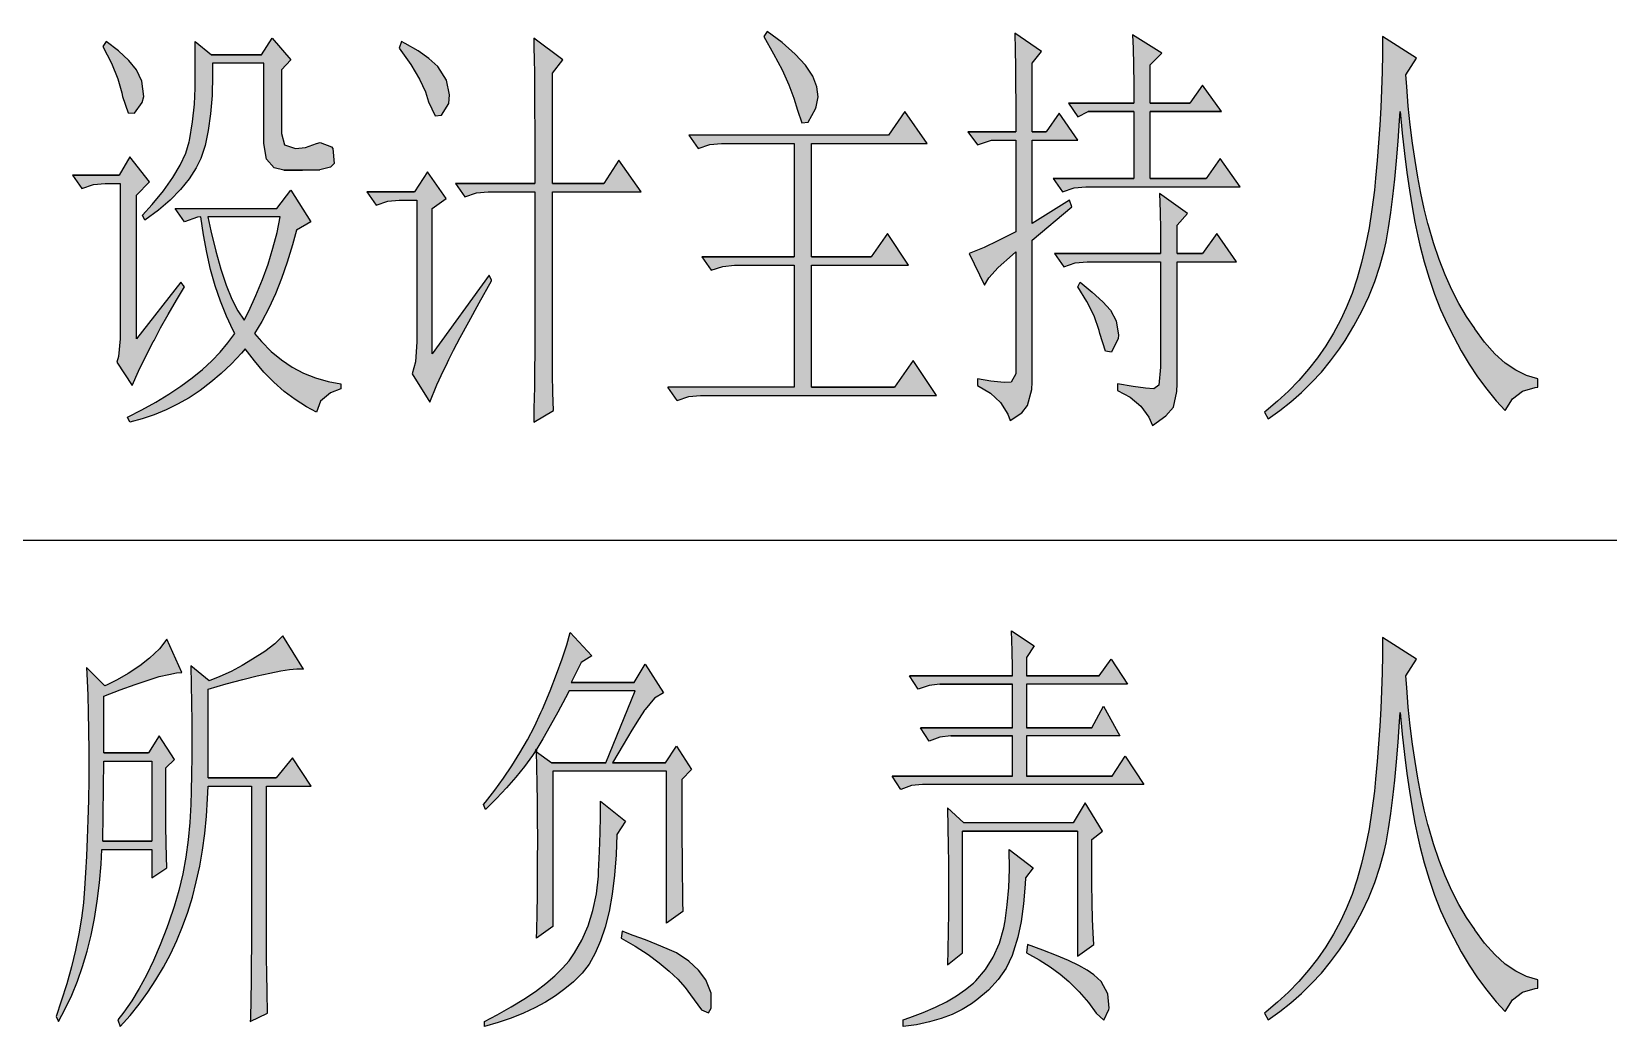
# Model space of a CAD drawing. Extents: x 458975 to 585950, y -118893 to 21149.
# Drawn here: x 501954 to 503371, y -66963 to -66069 of the extents above; entities that cross this region are included whole.
import ezdxf

# ---------------------------------------------------------------- set-up
doc = ezdxf.new("R2010")
doc.units = 0
doc.header["$LTSCALE"] = 1000
doc.header["$MEASUREMENT"] = 0
doc.layers.add('1', color=3, linetype='CONTINUOUS')

msp = doc.modelspace()

# ---------------------------------------------------------------- hatches: boundary and pattern name
at = {"layer": '1'}
h = msp.add_hatch(color=256, dxfattribs=at)
h.paths.add_polyline_path([(502053.2, -66113.6), (502048.5, -66103.6), (502041.6, -66095.3), (502032.3, -66086.6), (502021.3, -66078.2), (502018.2, -66082.6), (502026, -66097.6), (502031.8, -66111.5), (502035.4, -66124.2), (502036, -66127.6), (502040.9, -66142.1), (502046.5, -66142.6), (502053.6, -66132.9), (502054.9, -66127.6)])
h.paths.add_polyline_path([(502033.9, -66345.2), (502032.2, -66361.1), (502030.7, -66366.1), (502044.4, -66387.1), (502050.1, -66374.4), (502056.5, -66361.3), (502063.5, -66347.9), (502064.3, -66346.7), (502070.1, -66335.4), (502076.8, -66323.3), (502084.3, -66310.4), (502091.6, -66298.6), (502088.4, -66294.2), (502048.5, -66345.2), (502048.5, -66216.1), (502060.1, -66204.2), (502042.3, -66181.7), (502032.9, -66198.2), (501990.9, -66198.2), (501999.3, -66210.1), (502009.7, -66206.7), (502020.2, -66205.7), (502033.9, -66205.7)])
h.paths.add_polyline_path([(502095.9, -66167.5), (502092.7, -66178.4), (502087.8, -66189.1), (502081.1, -66200.4), (502072.7, -66212.2), (502062.5, -66224.6), (502053.8, -66234.2), (502055.9, -66238.6), (502068.1, -66229.8), (502078.8, -66220.7), (502088.1, -66211.2), (502095.8, -66201.6), (502102.1, -66191.7), (502106.3, -66183.2), (502110, -66171.5), (502112.9, -66158.2), (502115, -66143.2), (502116.4, -66126.6), (502116.8, -66108.3), (502116.7, -66097.6), (502162.9, -66097.6), (502162.9, -66169.7), (502165.2, -66183.8), (502172, -66191.7), (502180.7, -66193.6), (502213, -66193.5), (502222.6, -66191), (502225.9, -66187.6), (502224.8, -66174.3), (502223.7, -66172.6), (502213.5, -66168.8), (502210.1, -66169.7), (502200.2, -66173.3), (502191.2, -66174.2), (502181.3, -66171), (502178.7, -66160.7), (502178.7, -66103.6), (502187, -66094.7), (502170.2, -66075.1), (502160.8, -66090.1), (502115.7, -66090.1), (502101, -66078.2), (502101, -66094.2), (502101, -66110.2), (502101, -66120.1), (502100.4, -66134.5), (502098.8, -66150.2)])
h.paths.add_polyline_path([(502188.7, -66260.9), (502192.2, -66247.6), (502204.9, -66240.1), (502187, -66211.7), (502174.4, -66228.2), (502083.2, -66228.2), (502091.6, -66240.1), (502103.2, -66235.9), (502106.3, -66235.7), (502108.6, -66251.9), (502111.5, -66267.7), (502115, -66282.9), (502119.2, -66297.5), (502124, -66311.4), (502129.3, -66324.8), (502135.2, -66337.7), (502136.7, -66340.6), (502130.6, -66348.9), (502123.7, -66357.1), (502116, -66365), (502107.6, -66372.8), (502098.3, -66380.4), (502088.3, -66387.8), (502077.4, -66395), (502065.8, -66402.1), (502053.3, -66409), (502040.2, -66415.6), (502042.3, -66420.2), (502053.4, -66417.2), (502064.4, -66413.5), (502075.1, -66409.1), (502085.4, -66404), (502095.6, -66398.2), (502105.5, -66391.6), (502115.2, -66384.3), (502124.6, -66376.3), (502133.7, -66367.6), (502142.7, -66358), (502146.1, -66354.2), (502154.3, -66365), (502162.8, -66375.1), (502171.7, -66384.3), (502181.1, -66392.5), (502190.9, -66399.9), (502201.1, -66406.3), (502210.1, -66411.1), (502213.6, -66401.2), (502222.6, -66393.8), (502232.1, -66390.2), (502232.1, -66385.6), (502220.5, -66383.5), (502209.2, -66380.3), (502198.5, -66376), (502188.3, -66370.6), (502178.6, -66364.1), (502169.4, -66356.5), (502160.6, -66347.8), (502154.5, -66340.6), (502161.1, -66329.6), (502167.4, -66317.7), (502173.2, -66304.8), (502178.7, -66291), (502183.9, -66276.4)])
h.paths.add_polyline_path([(502166.7, -66278.1), (502161.5, -66292.1), (502155.7, -66306.3), (502149.2, -66320.5), (502145, -66328.6), (502139.5, -66320), (502134.2, -66309.5), (502129.1, -66297), (502124.2, -66282.7), (502119.6, -66266.4), (502115.2, -66248.3), (502112.6, -66235.7), (502177.6, -66235.7), (502174.7, -66249.8), (502171, -66263.9)], flags=16)
h.paths.add_polyline_path([(502311.1, -66093.4), (502301.4, -66086.4), (502289.8, -66079.8), (502286.6, -66078.2), (502284.5, -66084.1), (502294.7, -66098.8), (502302.5, -66112), (502307.9, -66123.4), (502310.8, -66132.2), (502316.7, -66145), (502322.3, -66144.2), (502328.9, -66133.9), (502329.7, -66126.1), (502327, -66112.9), (502319.1, -66100.7)])
h.paths.add_polyline_path([(502300.3, -66220.7), (502300.3, -66348.1), (502299.1, -66366), (502296.1, -66376.7), (502311.8, -66402.1), (502318.3, -66386.5), (502324.1, -66373.8), (502326.5, -66369.2), (502329.1, -66363.7), (502333.3, -66355.4), (502339.3, -66344.1), (502346.9, -66330.1), (502356.1, -66313), (502367.2, -66293.2), (502367.4, -66292.6), (502365.3, -66288.2), (502313.9, -66358.6), (502313.9, -66228.2), (502326.5, -66219.2), (502309.7, -66195.1), (502298.2, -66213.2), (502255.2, -66213.2), (502263.6, -66225.1), (502274.1, -66221.7), (502284.5, -66220.7)])
h.paths.add_polyline_path([(502422, -66106.6), (502431.4, -66094.7), (502405.2, -66075.1), (502405.4, -66083.6), (502405.6, -66094.1), (502405.8, -66106.7), (502406, -66121.5), (502406, -66138.4), (502406.1, -66157.4), (502406.2, -66178.5), (502406.2, -66201.8), (502406.2, -66205.7), (502334.9, -66205.7), (502343.3, -66217.6), (502353.7, -66214.2), (502364.2, -66213.2), (502406.2, -66213.2), (502406.2, -66346.7), (502406.1, -66358.3), (502406, -66372.4), (502405.8, -66388.8), (502405.4, -66407.8), (502405.2, -66420.2), (502423, -66409.6), (502422.5, -66393.4), (502422.1, -66377.3), (502422, -66361.5), (502422, -66354.2), (502422, -66213.2), (502501.7, -66213.2), (502481.7, -66184.7), (502468.1, -66205.7), (502422, -66205.7)])
h.paths.add_polyline_path([(502639, -66129), (502642.2, -66139.7), (502646.2, -66151.1), (502651.6, -66150.7), (502658.3, -66138.5), (502659, -66136.7), (502660.6, -66127.8), (502659.6, -66118.7), (502655.8, -66109.3), (502649.4, -66099.5), (502640.2, -66089.5), (502628.4, -66079.1), (502615, -66069.1), (502611.8, -66073.7), (502620.7, -66089.3), (502628.3, -66103.7), (502634.3, -66116.9)])
h.paths.add_polyline_path([(502758.6, -66169.7), (502738.7, -66141.1), (502724, -66162.2), (502544.7, -66162.2), (502553, -66174.2), (502563.5, -66170.7), (502574, -66169.7), (502639.1, -66169.7), (502639.1, -66271.7), (502556.2, -66271.7), (502564.6, -66283.6), (502575, -66280.2), (502585.5, -66279.2), (502639.1, -66279.2), (502639.1, -66388.6), (502525.8, -66388.6), (502534.1, -66400.6), (502544.6, -66397.2), (502555.1, -66396.1), (502767, -66396.1), (502746, -66364.6), (502729.2, -66388.6), (502654.7, -66388.6), (502654.7, -66279.2), (502741.8, -66279.2), (502722.9, -66250.7), (502708.3, -66271.7), (502654.7, -66271.7), (502654.7, -66169.7)])
h.paths.add_polyline_path([(502853, -66097.6), (502861.4, -66087.2), (502837.3, -66070.7), (502837.6, -66085.6), (502837.9, -66100.9), (502838.1, -66116.8), (502838.2, -66133.1), (502838.3, -66150), (502838.3, -66159.2), (502795.3, -66159.2), (502803.7, -66171.1), (502816.3, -66166.7), (502838.3, -66166.7), (502838.3, -66249.2), (502822.1, -66257.2), (502809.7, -66263.2), (502801, -66266.9), (502796.3, -66268.6), (502810, -66297.1), (502814.1, -66290.4), (502822.5, -66281.3), (502835.2, -66269.8), (502838.3, -66267.1), (502838.3, -66376.7), (502834.1, -66384.2), (502827.7, -66384.4), (502815.8, -66383.2), (502803.7, -66381.1), (502803.7, -66387.1), (502815.5, -66394), (502824.6, -66402.6), (502831, -66413), (502833.1, -66418.6), (502843.7, -66411.7), (502848.8, -66405.2), (502852.6, -66390.8), (502853, -66384.2), (502853, -66256.7), (502888.7, -66226.7), (502886.6, -66220.7), (502853, -66241.7), (502853, -66166.7), (502893.9, -66166.7), (502877.1, -66142.6), (502865.6, -66159.2), (502853, -66159.2)])
h.paths.add_polyline_path([(502944.2, -66133.6), (502885.5, -66133.6), (502893.9, -66145.7), (502903.4, -66141.1), (502944.2, -66141.1), (502944.2, -66201.1), (502871.8, -66201.1), (502880.3, -66213.2), (502890.7, -66209.6), (502901.3, -66208.6), (503039.7, -66208.6), (503021.9, -66183.2), (503009.3, -66201.1), (502958.9, -66201.1), (502958.9, -66141.1), (503022.9, -66141.1), (503006.1, -66117.2), (502994.5, -66133.6), (502958.9, -66133.6), (502958.9, -66099.1), (502969.4, -66088.6), (502943.2, -66072.2), (502943.6, -66084.4), (502944, -66099.2), (502944.2, -66116.8)])
h.paths.add_polyline_path([(502983.1, -66276.1), (503036.5, -66276.1), (503018.7, -66250.7), (503006.1, -66268.6), (502983.1, -66268.6), (502983.1, -66243.2), (502992.5, -66232.6), (502967.3, -66214.6), (502967.8, -66231.3), (502968.2, -66247.3), (502968.3, -66262.9), (502968.3, -66268.6), (502872.9, -66268.6), (502881.3, -66280.7), (502891.7, -66277.1), (502902.3, -66276.1), (502968.3, -66276.1), (502968.3, -66370.6), (502966.7, -66386.9), (502962.1, -66390.2), (502954.9, -66389.6), (502943.6, -66388.1), (502929.6, -66385.6), (502929.6, -66391.7), (502941.1, -66397.6), (502950.6, -66405.7), (502957.6, -66415.7), (502961, -66423.1), (502973.1, -66414.5), (502979.9, -66406.8), (502982.8, -66392.5), (502983.1, -66385.6)])
h.paths.add_polyline_path([(502928.5, -66329), (502923.2, -66319.6), (502916.3, -66311.9), (502906.9, -66303.2), (502896, -66294.2), (502893.9, -66298.6), (502902.1, -66311.7), (502908.5, -66324.7), (502913.1, -66337.7), (502913.8, -66340.6), (502918.9, -66356.4), (502924.3, -66357.1), (502930.2, -66345.1), (502930.6, -66342.1)], flags=17)
h.paths.add_polyline_path([(503182.9, -66149.1), (503183.4, -66141.1), (503185.4, -66160.5), (503187.4, -66178.7), (503189.6, -66195.8), (503191.8, -66211.8), (503194.3, -66226.7), (503196.7, -66240.4), (503199.3, -66253), (503201.2, -66261.1), (503205.1, -66276.2), (503209.5, -66290.9), (503214.3, -66305.1), (503219.8, -66318.9), (503225.9, -66332.3), (503231.6, -66343.6), (503238.3, -66356.1), (503245.4, -66368.1), (503253, -66379.5), (503261.2, -66390.5), (503269.8, -66400.9), (503277.8, -66409.6), (503284.3, -66399.2), (503293.3, -66392.3), (503304.8, -66388.9), (503307.1, -66388.6), (503307.1, -66381.1), (503297.1, -66378.2), (503287.3, -66373.5), (503277.8, -66367), (503268.5, -66358.6), (503259.4, -66348.4), (503250.6, -66336.3), (503250.5, -66336.1), (503243.1, -66325.2), (503236.2, -66313.5), (503229.8, -66301.1), (503223.8, -66287.8), (503218.4, -66273.9), (503213.5, -66259), (503209, -66243.5), (503208.5, -66241.7), (503205.2, -66228.4), (503202.2, -66214.5), (503199.4, -66200.1), (503196.9, -66185), (503194.6, -66169.4), (503192.6, -66153), (503190.8, -66136.1), (503189.4, -66118.6), (503188.6, -66108.2), (503198.1, -66093.2), (503167.7, -66073.7), (503167.6, -66089.5), (503167.2, -66105.5), (503166.7, -66121.4), (503166.1, -66137.3), (503165.2, -66153.3), (503164.1, -66169.2), (503162.9, -66185.1), (503161.4, -66201), (503160.3, -66211.7), (503158.2, -66229), (503155.6, -66245.6), (503152.5, -66261.5), (503148.9, -66276.6), (503144.8, -66290.9), (503140.3, -66304.4), (503135.1, -66317.3), (503129.9, -66328.6), (503123.7, -66340.3), (503116.8, -66351.5), (503109.3, -66362.3), (503101.2, -66372.6), (503092.6, -66382.7), (503083.3, -66392.3), (503073.4, -66401.4), (503063, -66410.1), (503061.7, -66411.1), (503064.8, -66417.1), (503075.3, -66409.8), (503085.3, -66402), (503094.8, -66393.5), (503104, -66384.6), (503112.7, -66375.1), (503121, -66365), (503128.9, -66354.3), (503134.1, -66346.7), (503142, -66333.7), (503149.1, -66320.5), (503155.3, -66307.2), (503160.7, -66293.7), (503165.3, -66279.9), (503169.1, -66265.9), (503170.8, -66258.2), (503173, -66245.5), (503175, -66231.9), (503176.9, -66217.3), (503178.6, -66201.8), (503180.2, -66185.2), (503181.6, -66167.7)])
h = msp.add_hatch(color=256, dxfattribs=at)
h.paths.add_polyline_path([(502074.7, -66744.8), (502074.7, -66730.7), (502082.5, -66723.1), (502068.9, -66702.1), (502059.1, -66717.2), (502019.2, -66717.2), (502019.2, -66666.2), (502033.9, -66660.5), (502047.1, -66655.8), (502058.8, -66651.9), (502068.9, -66648.8), (502077.4, -66646.8), (502084.3, -66645.5), (502089.3, -66645.2), (502075.7, -66615.1), (502069.1, -66623.7), (502060.1, -66632.2), (502051.3, -66639.1), (502040.8, -66646.1), (502031, -66651.8), (502022, -66656.3), (502020.1, -66657.2), (502003.6, -66640.7), (502004.2, -66652.4), (502004.6, -66665.8), (502005, -66680.7), (502005.3, -66697.3), (502005.5, -66715.4), (502005.6, -66735.2), (502005.6, -66741.2), (502005.2, -66759.7), (502004.8, -66777.4), (502004.2, -66794.1), (502003.4, -66810), (502002.6, -66825.1), (502001.7, -66839.3), (502000.7, -66852.1), (501999, -66865.9), (501996.6, -66880), (501993.7, -66894.6), (501990, -66909.4), (501985.8, -66924.8), (501980.9, -66940.5), (501976.3, -66954.1), (501978.3, -66958.7), (501984.5, -66947.2), (501990.2, -66935.1), (501995.4, -66922.5), (502000, -66909.3), (502004.2, -66895.4), (502007.7, -66881.1), (502010.7, -66866), (502013.2, -66850.4), (502015.1, -66834.1), (502016.6, -66817.4), (502017.3, -66804.2), (502062.1, -66804.2), (502062.1, -66829.7), (502075.7, -66820.6), (502075.3, -66810.8), (502075.1, -66798.3), (502074.9, -66783.2), (502074.8, -66765.3)])
h.paths.add_polyline_path([(502019.2, -66724.6), (502062.1, -66724.6), (502062.1, -66796.7), (502018.2, -66796.7)], flags=16)
h.paths.add_polyline_path([(502112.7, -66660.1), (502129.1, -66655.4), (502143.8, -66651.5), (502156.8, -66648.2), (502168.2, -66645.6), (502178, -66643.6), (502186, -66642.4), (502192.4, -66641.8), (502198.2, -66641.9), (502179.9, -66612.2), (502172.8, -66619.3), (502163.6, -66626.3), (502152.6, -66633.2), (502143.2, -66638.9), (502133.4, -66644.2), (502123.4, -66648.8), (502113.7, -66652.7), (502097.1, -66639.1), (502097.5, -66656), (502097.8, -66672.5), (502098, -66688.9), (502098.1, -66705), (502098, -66720.8), (502097.8, -66736.4), (502097.4, -66751.7), (502097.1, -66763.7), (502096.2, -66779.7), (502094.7, -66795.5), (502092.6, -66810.9), (502089.9, -66826), (502086.4, -66840.8), (502082.3, -66855.2), (502077.6, -66869.4), (502075.7, -66874.6), (502069.8, -66889.7), (502063.7, -66903.8), (502057.4, -66916.9), (502050.8, -66929), (502044.1, -66940.1), (502037.2, -66950.2), (502031.8, -66957.2), (502033.8, -66963.1), (502042.6, -66953.3), (502050.9, -66943), (502058.7, -66932.3), (502065.9, -66921.3), (502072.7, -66909.8), (502078.9, -66898.1), (502084.6, -66885.8), (502089.8, -66873.3), (502094.4, -66860.3), (502098.6, -66846.9), (502102.1, -66833.2), (502105.2, -66819.1), (502107.8, -66804.6), (502109.8, -66789.7), (502111.3, -66774.3), (502112.3, -66758.7), (502112.7, -66747.1), (502151.7, -66747.1), (502151.7, -66876.1), (502151.6, -66891), (502151.5, -66906.3), (502151.3, -66922.3), (502151, -66938.8), (502150.7, -66955.9), (502150.6, -66958.7), (502166.2, -66951.1), (502165.8, -66932), (502165.4, -66915.6), (502165.3, -66901.6), (502165.3, -66897.1), (502165.3, -66747.1), (502205.2, -66747.1), (502188.7, -66721.7), (502174, -66739.7), (502112.7, -66739.7)])
h.paths.add_polyline_path([(502422.4, -66733.6), (502524.6, -66733.6), (502524.6, -66870.2), (502539.3, -66859.7), (502539, -66851.2), (502538.8, -66840.3), (502538.6, -66827.2), (502538.5, -66811.7), (502538.4, -66793.8), (502538.3, -66773.6), (502538.3, -66751), (502538.3, -66741.2), (502547.1, -66732.2), (502533.4, -66711.2), (502523.7, -66726.1), (502476, -66726.1), (502485.6, -66710.1), (502493.5, -66696.8), (502500, -66686.4), (502504.8, -66678.8), (502505.2, -66678.2), (502513.7, -66668), (502521.7, -66663.2), (502505.2, -66637.6), (502495.5, -66654.2), (502438.9, -66654.2), (502447.7, -66636.1), (502457.4, -66630.2), (502438, -66609.2), (502434.9, -66620.2), (502430.8, -66632.7), (502425.8, -66646.5), (502419.9, -66661.6), (502413, -66678), (502411.6, -66681.1), (502405.8, -66693.5), (502399.5, -66705.5), (502392.8, -66717.3), (502385.7, -66728.8), (502378.2, -66739.9), (502370.2, -66750.8), (502361.9, -66761.5), (502360, -66763.7), (502362, -66768.1), (502371.8, -66758.4), (502380.9, -66748.8), (502389.3, -66739.1), (502397, -66729.4), (502404.1, -66719.7), (502407, -66715.2), (502413.4, -66704.6), (502420.1, -66692.9), (502426.9, -66680.7), (502433.8, -66667.8), (502437, -66661.6), (502496.4, -66661.6), (502470.1, -66726.1), (502421.4, -66726.1), (502407.8, -66716.4), (502408.1, -66729.5), (502408.4, -66745.1), (502408.6, -66761.1), (502408.7, -66777.4), (502408.8, -66794), (502408.8, -66796.7), (502408.7, -66813.1), (502408.6, -66829.4), (502408.5, -66845.3), (502408.2, -66861.3), (502407.9, -66876.8), (502407.7, -66883.7), (502422.4, -66873.2)])
h.paths.add_polyline_path([(502469.4, -66873.8), (502472.9, -66859.7), (502475.7, -66844.3), (502477.7, -66827.3), (502479.2, -66808.9), (502479.9, -66790.6), (502487.7, -66778.6), (502465.2, -66760.7), (502465.2, -66774.2), (502464.8, -66789.2), (502464.3, -66805.8), (502463.5, -66823.9), (502463.3, -66828.2), (502461.5, -66844), (502458.4, -66858.8), (502454.1, -66872.6), (502448.5, -66885.6), (502441.9, -66897.1), (502437.1, -66904), (502431.2, -66910.8), (502424.2, -66917.7), (502416.1, -66924.6), (502406.9, -66931.6), (502396.4, -66938.6), (502384.9, -66945.6), (502372.4, -66952.8), (502361.1, -66958.7), (502361.1, -66963.1), (502373.3, -66959.6), (502385, -66955.6), (502396, -66951.3), (502406.3, -66946.5), (502415.9, -66941.3), (502424.9, -66935.5), (502433.3, -66929.4), (502441, -66922.9), (502448.7, -66915.2), (502454.9, -66907), (502460.4, -66897.4), (502465.2, -66886.3)])
h.paths.add_polyline_path([(502544.5, -66904.4), (502533.4, -66897.1), (502525, -66893.4), (502515.7, -66889.5), (502505.6, -66885.4), (502494.6, -66881.3), (502484.7, -66877.6), (502483.8, -66883.7), (502496.4, -66891.1), (502507.9, -66898.5), (502518, -66905.9), (502527, -66913.3), (502534.8, -66920.7), (502541.3, -66928.1), (502546.1, -66934.7), (502555.9, -66948.2), (502562.3, -66951), (502564.6, -66946.7), (502564.6, -66933.1), (502559.7, -66921.1), (502553.3, -66912.5)])
h.paths.add_polyline_path([(502829.5, -66910.6), (502834.9, -66899.5), (502836.3, -66895.6), (502840, -66883), (502843, -66868.7), (502845.2, -66852.9), (502846.7, -66835.4), (502847, -66829.7), (502853.8, -66820.6), (502832.4, -66804.2), (502832.5, -66821.7), (502831.9, -66838.3), (502830.6, -66853.8), (502828.7, -66868.3), (502827.5, -66874.6), (502823.6, -66888.3), (502818, -66900.7), (502810.9, -66912), (502802.3, -66922.1), (502800.3, -66924.2), (502793.2, -66930), (502785.1, -66935.6), (502776.1, -66940.9), (502766.1, -66945.9), (502755.1, -66950.6), (502743.1, -66955.1), (502737, -66957.2), (502737, -66963.1), (502749.1, -66961.5), (502760.6, -66959.1), (502771.2, -66956), (502781, -66952.3), (502790.1, -66947.9), (502798.4, -66942.8), (502803.2, -66939.1), (502813.6, -66930.4), (502822.4, -66920.9)])
h.paths.add_polyline_path([(502908.3, -66916.7), (502902.4, -66912.5), (502894.8, -66908.3), (502885.7, -66903.9), (502874.9, -66899.3), (502862.6, -66894.5), (502848.9, -66889.6), (502848, -66897.1), (502859.1, -66903.2), (502869.1, -66909.5), (502878.1, -66916), (502885.9, -66922.6), (502886, -66922.6), (502895.3, -66931.9), (502903.5, -66941.6), (502910.3, -66951.1), (502917.4, -66957.6), (502921.8, -66947.8), (502922, -66946.7), (502921, -66933.9), (502914.9, -66922.8)])
h.paths.add_polyline_path([(502906.4, -66795.2), (502916.1, -66787.6), (502900.5, -66762.2), (502889.9, -66780.1), (502791.5, -66780.1), (502776.9, -66766.6), (502777.3, -66784.3), (502777.6, -66800.9), (502777.8, -66816.4), (502777.8, -66830.9), (502777.8, -66832.6), (502777.8, -66846.1), (502777.7, -66860.9), (502777.4, -66877.2), (502777.1, -66894.7), (502776.9, -66907.6), (502790.5, -66897.1), (502790.5, -66787.6), (502893.8, -66787.6), (502893.8, -66900.1), (502908.3, -66889.6), (502907.8, -66879.4), (502907.2, -66866.7), (502906.9, -66851.9), (502906.6, -66834.6), (502906.4, -66815)])
h.paths.add_polyline_path([(502848, -66655.7), (502938.6, -66655.7), (502923.9, -66633.2), (502913.2, -66648.1), (502848, -66648.1), (502848, -66631.7), (502854.8, -66621.2), (502834.4, -66607.7), (502834.9, -66625.5), (502835.3, -66640.9), (502835.3, -66648.1), (502742.8, -66648.1), (502750.6, -66660.1), (502760.3, -66656.7), (502770, -66655.7), (502835.3, -66655.7), (502835.3, -66694.7), (502752.6, -66694.7), (502760.3, -66706.7), (502770, -66703.2), (502779.8, -66702.1), (502835.3, -66702.1), (502835.3, -66738.2), (502727.2, -66738.2), (502735, -66750.2), (502744.7, -66746.7), (502754.5, -66745.6), (502953.2, -66745.6), (502936.6, -66720.2), (502924.9, -66738.2), (502848, -66738.2), (502848, -66702.1), (502931.7, -66702.1), (502917.1, -66675.2), (502906.4, -66694.7), (502848, -66694.7)])
h.paths.add_polyline_path([(503188.6, -66648.2), (503198.1, -66633.2), (503167.7, -66613.7), (503167.6, -66629.5), (503167.2, -66645.5), (503166.7, -66661.4), (503166.1, -66677.3), (503165.2, -66693.3), (503164.1, -66709.2), (503162.9, -66725.1), (503161.4, -66741), (503160.3, -66751.7), (503158.2, -66769), (503155.6, -66785.6), (503152.5, -66801.5), (503148.9, -66816.6), (503144.8, -66830.9), (503140.3, -66844.4), (503135.1, -66857.3), (503129.9, -66868.6), (503123.7, -66880.3), (503116.8, -66891.5), (503109.3, -66902.3), (503101.2, -66912.6), (503092.6, -66922.7), (503083.3, -66932.3), (503073.4, -66941.4), (503063, -66950.1), (503061.7, -66951.1), (503064.8, -66957.1), (503075.3, -66949.8), (503085.3, -66942), (503094.8, -66933.5), (503104, -66924.6), (503112.7, -66915.1), (503121, -66905), (503128.9, -66894.3), (503134.1, -66886.7), (503142, -66873.7), (503149.1, -66860.5), (503155.3, -66847.2), (503160.7, -66833.7), (503165.3, -66819.9), (503169.1, -66805.9), (503170.8, -66798.2), (503173, -66785.5), (503175, -66771.9), (503176.9, -66757.3), (503178.6, -66741.8), (503180.2, -66725.2), (503181.6, -66707.7), (503182.9, -66689.1), (503183.4, -66681.1), (503185.4, -66700.5), (503187.4, -66718.7), (503189.6, -66735.8), (503191.8, -66751.8), (503194.3, -66766.7), (503196.7, -66780.4), (503199.3, -66793), (503201.2, -66801.1), (503205.1, -66816.2), (503209.5, -66830.9), (503214.3, -66845.1), (503219.8, -66858.9), (503225.9, -66872.3), (503231.6, -66883.6), (503238.3, -66896.1), (503245.4, -66908.1), (503253, -66919.5), (503261.2, -66930.5), (503269.8, -66940.9), (503277.8, -66949.6), (503284.3, -66939.2), (503293.3, -66932.3), (503304.8, -66928.9), (503307.1, -66928.6), (503307.1, -66921.1), (503297.1, -66918.2), (503287.3, -66913.5), (503277.8, -66907), (503268.5, -66898.6), (503259.4, -66888.4), (503250.6, -66876.3), (503250.5, -66876.1), (503243.1, -66865.2), (503236.2, -66853.5), (503229.8, -66841.1), (503223.8, -66827.8), (503218.4, -66813.9), (503213.5, -66799), (503209, -66783.5), (503208.5, -66781.7), (503205.2, -66768.4), (503202.2, -66754.5), (503199.4, -66740.1), (503196.9, -66725), (503194.6, -66709.4), (503192.6, -66693), (503190.8, -66676.1), (503189.4, -66658.6)])

# ---------------------------------------------------------------- linework, layer by layer
for p, q in [((502944.2, -66141.1), (502903.4, -66141.1)), ((502574, -66169.7), (502639.1, -66169.7)), ((502816.3, -66166.7), (502838.3, -66166.7)), ((502364.2, -66213.2), (502406.2, -66213.2)), ((502585.5, -66279.2), (502639.1, -66279.2)), ((502902.3, -66276.1), (502968.3, -66276.1)), ((502534.1, -66400.6), (502525.8, -66388.6)), ((502639.1, -66388.6), (502525.8, -66388.6)), ((501895.5, -66526.1), (506575.5, -66526.1))]:
    msp.add_line(p, q, dxfattribs=at)
for points in [[(502116.7, -66097.6), (502116.8, -66108.3), (502116.4, -66126.6), (502115, -66143.2), (502112.9, -66158.2), (502110, -66171.5), (502106.3, -66183.2), (502102.1, -66191.7), (502095.8, -66201.6), (502088.1, -66211.2), (502078.8, -66220.7), (502068.1, -66229.8), (502055.9, -66238.6), (502053.8, -66234.2), (502062.5, -66224.6), (502072.7, -66212.2), (502081.1, -66200.4), (502087.8, -66189.1), (502092.7, -66178.4), (502095.7, -66168.2), (502096, -66167.2), (502098.8, -66150.2), (502100.4, -66134.5), (502101, -66120.1), (502101, -66110.2), (502101, -66094.2), (502101, -66078.2), (502115.7, -66090.1), (502160.8, -66090.1), (502115.7, -66090.1), (502160.8, -66090.1), (502170.2, -66075.1), (502187, -66094.7), (502178.7, -66103.6), (502178.7, -66160.7), (502181.3, -66171), (502191.2, -66174.2), (502200.2, -66173.3), (502210.1, -66169.7), (502213.5, -66168.8), (502223.7, -66172.6), (502224.8, -66174.3), (502225.9, -66187.6), (502222.6, -66191), (502213, -66193.5), (502180.7, -66193.6), (502197.5, -66193.6), (502213, -66193.5), (502180.7, -66193.6), (502172, -66191.7), (502165.2, -66183.8), (502162.9, -66169.7), (502162.9, -66097.6)], [(502405.2, -66075.1), (502405.4, -66083.6), (502405.6, -66094.1), (502405.8, -66106.7), (502406, -66121.5), (502406, -66138.4), (502406.1, -66157.4), (502406.2, -66178.5), (502406.2, -66201.8), (502406.2, -66205.7), (502334.9, -66205.7), (502406.2, -66205.7), (502334.9, -66205.7), (502334.9, -66205.7), (502343.3, -66217.6), (502353.7, -66214.2), (502364.2, -66213.2), (502406.2, -66213.2), (502406.2, -66346.7), (502406.1, -66358.3), (502406, -66372.4), (502405.8, -66388.8), (502405.4, -66407.8), (502405.2, -66420.2), (502423, -66409.6), (502422.5, -66393.4), (502422.1, -66377.3), (502422, -66361.5), (502422, -66354.2), (502422, -66213.2), (502501.7, -66213.2), (502481.7, -66184.7), (502468.1, -66205.7), (502422, -66205.7), (502468.1, -66205.7), (502422, -66205.7), (502422, -66106.6), (502431.4, -66094.7)], [(502642.2, -66139.7), (502646.2, -66151.1), (502651.6, -66150.7), (502658.3, -66138.5), (502659, -66136.7), (502660.6, -66127.8), (502659.6, -66118.7), (502655.8, -66109.3), (502649.4, -66099.5), (502640.2, -66089.5), (502628.4, -66079.1), (502615, -66069.1), (502611.8, -66073.7), (502620.7, -66089.3), (502628.3, -66103.7), (502634.3, -66116.9), (502639, -66129)], [(502833.1, -66418.6), (502843.7, -66411.7), (502848.8, -66405.2), (502852.6, -66390.8), (502853, -66384.2), (502853, -66256.7), (502888.7, -66226.7), (502886.6, -66220.7), (502853, -66241.7), (502853, -66166.7), (502893.9, -66166.7), (502877.1, -66142.6), (502865.6, -66159.2), (502853, -66159.2), (502865.6, -66159.2), (502853, -66159.2), (502853, -66097.6), (502861.4, -66087.2), (502837.3, -66070.7), (502837.6, -66085.6), (502837.9, -66100.9), (502838.1, -66116.8), (502838.2, -66133.1), (502838.3, -66150), (502838.3, -66159.2), (502795.3, -66159.2), (502838.3, -66159.2), (502795.3, -66159.2), (502795.3, -66159.2), (502803.7, -66171.1), (502816.3, -66166.7), (502838.3, -66166.7), (502838.3, -66249.2), (502822.1, -66257.2), (502809.7, -66263.2), (502801, -66266.9), (502796.3, -66268.6), (502810, -66297.1), (502814.1, -66290.4), (502822.5, -66281.3), (502835.2, -66269.8), (502838.3, -66267.1), (502838.3, -66376.7), (502834.1, -66384.2), (502827.7, -66384.4), (502827.7, -66384.4), (502815.8, -66383.2), (502803.7, -66381.1), (502803.7, -66387.1), (502815.5, -66394), (502824.6, -66402.6), (502831, -66413)], [(502958.9, -66141.1), (503022.9, -66141.1), (502958.9, -66141.1), (503022.9, -66141.1), (502958.9, -66141.1), (503022.9, -66141.1), (503006.1, -66117.2), (502994.5, -66133.6), (502958.9, -66133.6), (502994.5, -66133.6), (502958.9, -66133.6), (502958.9, -66099.1), (502969.4, -66088.6), (502943.2, -66072.2), (502943.6, -66084.4), (502944, -66099.2), (502944.2, -66116.8), (502944.2, -66133.6), (502885.5, -66133.6), (502944.2, -66133.6), (502885.5, -66133.6), (502885.5, -66133.6), (502893.9, -66145.7), (502903.4, -66141.1), (502944.2, -66141.1), (502944.2, -66201.1), (502871.8, -66201.1), (502944.2, -66201.1), (502871.8, -66201.1), (502871.8, -66201.1), (502880.3, -66213.2), (502890.7, -66209.6), (502901.3, -66208.6), (503039.7, -66208.6), (503021.9, -66183.2), (503009.3, -66201.1), (502958.9, -66201.1), (503009.3, -66201.1), (502958.9, -66201.1)], [(503075.3, -66409.8), (503085.3, -66402), (503094.8, -66393.5), (503104, -66384.6), (503112.7, -66375.1), (503121, -66365), (503128.9, -66354.3), (503134.1, -66346.7), (503142, -66333.7), (503149.1, -66320.5), (503155.3, -66307.2), (503160.7, -66293.7), (503165.3, -66279.9), (503169.1, -66265.9), (503170.8, -66258.2), (503173, -66245.5), (503175, -66231.9), (503176.9, -66217.3), (503178.6, -66201.8), (503180.2, -66185.2), (503181.6, -66167.7), (503182.9, -66149.1), (503183.4, -66141.1), (503185.4, -66160.5), (503187.4, -66178.7), (503189.6, -66195.8), (503191.8, -66211.8), (503194.3, -66226.7), (503196.7, -66240.4), (503199.3, -66253), (503201.2, -66261.1), (503205.1, -66276.2), (503209.5, -66290.9), (503214.3, -66305.1), (503219.8, -66318.9), (503225.9, -66332.3), (503231.6, -66343.6), (503238.3, -66356.1), (503245.4, -66368.1), (503253, -66379.5), (503261.2, -66390.5), (503269.8, -66400.9), (503277.8, -66409.6), (503284.3, -66399.2), (503293.3, -66392.3), (503304.8, -66388.9), (503307.1, -66388.6), (503307.1, -66381.1), (503297.1, -66378.2), (503287.3, -66373.5), (503277.8, -66367), (503268.5, -66358.6), (503259.4, -66348.4), (503250.6, -66336.3), (503250.5, -66336.1), (503243.1, -66325.2), (503236.2, -66313.5), (503229.8, -66301.1), (503223.8, -66287.8), (503218.4, -66273.9), (503213.5, -66259), (503209, -66243.5), (503208.5, -66241.7), (503205.2, -66228.4), (503202.2, -66214.5), (503199.4, -66200.1), (503196.9, -66185), (503194.6, -66169.4), (503192.6, -66153), (503190.8, -66136.1), (503189.4, -66118.6), (503188.6, -66108.2), (503198.1, -66093.2), (503167.7, -66073.7), (503167.6, -66089.5), (503167.2, -66105.5), (503166.7, -66121.4), (503166.1, -66137.3), (503165.2, -66153.3), (503164.1, -66169.2), (503162.9, -66185.1), (503161.4, -66201), (503160.3, -66211.7), (503158.2, -66229), (503155.6, -66245.6), (503152.5, -66261.5), (503148.9, -66276.6), (503144.8, -66290.9), (503140.3, -66304.4), (503135.1, -66317.3), (503129.9, -66328.6), (503123.7, -66340.3), (503116.8, -66351.5), (503109.3, -66362.3), (503101.2, -66372.6), (503092.6, -66382.7), (503083.3, -66392.3), (503073.4, -66401.4), (503063, -66410.1), (503061.7, -66411.1), (503064.8, -66417.1)], [(502040.9, -66142.1), (502046.5, -66142.6), (502053.6, -66132.9), (502054.9, -66127.6), (502053.2, -66113.6), (502048.5, -66103.6), (502041.6, -66095.3), (502032.3, -66086.6), (502021.3, -66078.2), (502018.2, -66082.6), (502026, -66097.6), (502031.8, -66111.5), (502035.4, -66124.2), (502036, -66127.6)], [(502310.8, -66132.2), (502316.7, -66145), (502322.3, -66144.2), (502328.9, -66133.9), (502329.7, -66126.1), (502327, -66112.9), (502319.1, -66100.7), (502311.1, -66093.4), (502301.4, -66086.4), (502289.8, -66079.8), (502286.6, -66078.2), (502284.5, -66084.1), (502294.7, -66098.8), (502302.5, -66112), (502307.9, -66123.4)], [(502056.5, -66361.3), (502063.5, -66347.9), (502064.3, -66346.7), (502070.1, -66335.4), (502076.8, -66323.3), (502084.3, -66310.4), (502091.6, -66298.6), (502088.4, -66294.2), (502048.5, -66345.2), (502048.5, -66216.1), (502060.1, -66204.2), (502042.3, -66181.7), (502032.9, -66198.2), (501990.9, -66198.2), (502032.9, -66198.2), (501990.9, -66198.2), (501990.9, -66198.2), (501999.3, -66210.1), (502009.7, -66206.7), (502020.2, -66205.7), (502033.9, -66205.7), (502033.9, -66345.2), (502033.9, -66345.2), (502032.2, -66361.1), (502030.7, -66366.1), (502044.4, -66387.1), (502050.1, -66374.4)], [(502298.2, -66213.2), (502255.2, -66213.2), (502298.2, -66213.2), (502255.2, -66213.2), (502263.6, -66225.1), (502274.1, -66221.7), (502284.5, -66220.7), (502300.3, -66220.7), (502300.3, -66348.1), (502299.1, -66366), (502296.1, -66376.7), (502311.8, -66402.1), (502318.3, -66386.5), (502324.1, -66373.8), (502326.5, -66369.2), (502329.1, -66363.7), (502333.3, -66355.4), (502339.3, -66344.1), (502346.9, -66330.1), (502356.1, -66313), (502367.2, -66293.2), (502367.4, -66292.6), (502365.3, -66288.2), (502313.9, -66358.6), (502313.9, -66228.2), (502326.5, -66219.2), (502309.7, -66195.1)], [(502169.4, -66356.5), (502178.6, -66364.1), (502188.3, -66370.6), (502198.5, -66376), (502209.2, -66380.3), (502220.5, -66383.5), (502232.1, -66385.6), (502232.1, -66390.2), (502222.6, -66393.8), (502213.6, -66401.2), (502210.1, -66411.1), (502201.1, -66406.3), (502190.9, -66399.9), (502181.1, -66392.5), (502171.7, -66384.3), (502162.8, -66375.1), (502154.3, -66365), (502146.1, -66354.2), (502142.7, -66358), (502133.7, -66367.6), (502124.6, -66376.3), (502115.2, -66384.3), (502105.5, -66391.6), (502095.6, -66398.2), (502085.4, -66404), (502075.1, -66409.1), (502064.4, -66413.5), (502053.4, -66417.2), (502042.3, -66420.2), (502040.2, -66415.6), (502053.3, -66409), (502065.8, -66402.1), (502077.4, -66395), (502088.3, -66387.8), (502098.3, -66380.4), (502107.6, -66372.8), (502116, -66365), (502123.7, -66357.1), (502130.6, -66348.9), (502136.7, -66340.6), (502135.2, -66337.7), (502129.3, -66324.8), (502124, -66311.4), (502119.2, -66297.5), (502115, -66282.9), (502111.5, -66267.7), (502108.6, -66251.9), (502106.3, -66235.7), (502103.2, -66235.9), (502091.6, -66240.1), (502083.2, -66228.2), (502174.4, -66228.2), (502187, -66211.7), (502204.9, -66240.1), (502192.2, -66247.6), (502188.7, -66260.9), (502183.9, -66276.4), (502178.7, -66291), (502173.2, -66304.8), (502167.4, -66317.7), (502161.1, -66329.6), (502154.5, -66340.6), (502160.6, -66347.8)], [(502979.9, -66406.7), (502982.8, -66392.5), (502983.1, -66385.6), (502983.1, -66276.1), (503036.5, -66276.1), (503018.7, -66250.7), (503006.1, -66268.6), (502983.1, -66268.6), (503006.1, -66268.6), (502983.1, -66268.6), (502983.1, -66243.2), (502992.5, -66232.6), (502967.3, -66214.6), (502967.8, -66231.3), (502968.2, -66247.3), (502968.3, -66262.9), (502968.3, -66268.6), (502872.9, -66268.6), (502968.3, -66268.6), (502872.9, -66268.6), (502872.9, -66268.6), (502881.3, -66280.7), (502891.7, -66277.1), (502902.3, -66276.1), (502968.3, -66276.1), (502968.3, -66370.6), (502966.7, -66386.9), (502962.1, -66390.2), (502954.9, -66389.6), (502943.6, -66388.1), (502929.6, -66385.6), (502929.6, -66391.7), (502941.1, -66397.6), (502950.6, -66405.7), (502957.6, -66415.7), (502961, -66423.1), (502973.1, -66414.5), (502979.9, -66406.8)], [(502139.5, -66320), (502145, -66328.6), (502149.2, -66320.5), (502155.7, -66306.3), (502161.5, -66292.1), (502166.7, -66278.1), (502171, -66263.9), (502174.7, -66249.8), (502177.6, -66235.7), (502112.6, -66235.7), (502115.2, -66248.3), (502119.6, -66266.4), (502124.2, -66282.7), (502129.1, -66297), (502134.2, -66309.5)], [(502913.1, -66337.7), (502908.5, -66324.7), (502902.1, -66311.7), (502893.9, -66298.6), (502896, -66294.2), (502906.9, -66303.2), (502916.3, -66311.9), (502923.2, -66319.6), (502928.5, -66329), (502930.6, -66342.1), (502930.2, -66345.1), (502924.3, -66357.1), (502918.9, -66356.4), (502913.8, -66340.6)], [(502004.2, -66895.4), (502007.7, -66881.1), (502010.7, -66866), (502013.2, -66850.4), (502015.1, -66834.1), (502016.6, -66817.4), (502017.3, -66804.2), (502062.1, -66804.2), (502062.1, -66829.7), (502075.7, -66820.6), (502075.3, -66810.8), (502075.1, -66798.3), (502074.9, -66783.2), (502074.8, -66765.3), (502074.7, -66744.8), (502074.7, -66730.7), (502082.5, -66723.1), (502068.9, -66702.1), (502059.1, -66717.2), (502019.2, -66717.2), (502059.1, -66717.2), (502019.2, -66717.2), (502019.2, -66666.2), (502033.9, -66660.5), (502047.1, -66655.8), (502058.8, -66651.9), (502068.9, -66648.8), (502077.4, -66646.8), (502084.3, -66645.5), (502089.3, -66645.2), (502075.7, -66615.1), (502069.1, -66623.7), (502060.1, -66632.2), (502051.3, -66639.1), (502040.8, -66646.1), (502031, -66651.8), (502022, -66656.3), (502020.1, -66657.2), (502003.6, -66640.7), (502004.2, -66652.4), (502004.6, -66665.8), (502005, -66680.7), (502005.3, -66697.3), (502005.5, -66715.4), (502005.6, -66735.2), (502005.6, -66741.2), (502005.2, -66759.7), (502004.8, -66777.4), (502004.2, -66794.1), (502003.4, -66810), (502002.6, -66825.1), (502001.7, -66839.3), (502000.7, -66852.1), (501999, -66865.9), (501996.6, -66880), (501993.7, -66894.6), (501990, -66909.4), (501985.8, -66924.8), (501980.9, -66940.5), (501976.3, -66954.1), (501978.3, -66958.7), (501984.5, -66947.2), (501990.2, -66935.1), (501995.4, -66922.5), (502000, -66909.3)], [(502150.6, -66958.7), (502166.2, -66951.1), (502165.8, -66932), (502165.4, -66915.6), (502165.3, -66901.6), (502165.3, -66897.1), (502165.3, -66747.1), (502205.2, -66747.1), (502188.7, -66721.7), (502174, -66739.7), (502112.7, -66739.7), (502174, -66739.7), (502112.7, -66739.7), (502112.7, -66660.1), (502129.1, -66655.4), (502143.8, -66651.5), (502156.8, -66648.2), (502168.2, -66645.6), (502178, -66643.6), (502186, -66642.4), (502192.4, -66641.8), (502197.1, -66641.9), (502198.4, -66642.2), (502179.9, -66612.2), (502172.8, -66619.3), (502163.6, -66626.3), (502152.6, -66633.2), (502143.2, -66638.9), (502133.4, -66644.2), (502123.4, -66648.8), (502113.7, -66652.7), (502097.1, -66639.1), (502097.5, -66656), (502097.8, -66672.5), (502098, -66688.9), (502098.1, -66705), (502098, -66720.8), (502097.8, -66736.4), (502097.4, -66751.7), (502097.1, -66763.7), (502096.2, -66779.7), (502094.7, -66795.5), (502092.6, -66810.9), (502089.9, -66826), (502086.4, -66840.8), (502082.3, -66855.2), (502077.6, -66869.4), (502075.7, -66874.6), (502069.8, -66889.7), (502063.7, -66903.8), (502057.4, -66916.9), (502050.8, -66929), (502044.1, -66940.1), (502037.2, -66950.2), (502031.8, -66957.2), (502033.8, -66963.1), (502042.6, -66953.3), (502050.9, -66943), (502058.7, -66932.3), (502065.9, -66921.3), (502072.7, -66909.8), (502078.9, -66898.1), (502084.6, -66885.8), (502089.8, -66873.3), (502094.4, -66860.3), (502098.6, -66846.9), (502102.1, -66833.2), (502105.2, -66819.1), (502107.8, -66804.6), (502109.8, -66789.7), (502111.3, -66774.3), (502112.3, -66758.7), (502112.7, -66747.1), (502151.7, -66747.1), (502151.7, -66876.1), (502151.6, -66891), (502151.5, -66906.3), (502151.3, -66922.3), (502151, -66938.8), (502150.7, -66955.9)], [(502408.8, -66794), (502408.7, -66777.4), (502408.6, -66761.1), (502408.4, -66745.1), (502408.1, -66729.5), (502407.8, -66716.4), (502421.4, -66726.1), (502421.4, -66726.1), (502470.1, -66726.1), (502421.4, -66726.1), (502470.1, -66726.1), (502496.4, -66661.6), (502437, -66661.6), (502433.8, -66667.8), (502426.9, -66680.7), (502420.1, -66692.9), (502413.4, -66704.6), (502407, -66715.2), (502406.8, -66715.6), (502407.7, -66714.1), (502407.8, -66716.4), (502406.8, -66715.6), (502407.7, -66714.1), (502407, -66715.2), (502404.1, -66719.7), (502397, -66729.4), (502389.3, -66739.1), (502380.9, -66748.8), (502371.8, -66758.4), (502362, -66768.1), (502360, -66763.7), (502361.9, -66761.5), (502370.2, -66750.8), (502378.2, -66739.9), (502385.7, -66728.8), (502392.8, -66717.3), (502399.5, -66705.5), (502405.8, -66693.5), (502411.6, -66681.1), (502413, -66678), (502419.9, -66661.6), (502425.8, -66646.5), (502430.8, -66632.7), (502434.9, -66620.2), (502438, -66609.2), (502457.4, -66630.2), (502447.7, -66636.1), (502438.9, -66654.2), (502495.5, -66654.2), (502438.9, -66654.2), (502495.5, -66654.2), (502505.2, -66637.6), (502521.7, -66663.2), (502513.7, -66668), (502505.2, -66678.2), (502504.8, -66678.8), (502500, -66686.4), (502493.5, -66696.8), (502485.6, -66710.1), (502476, -66726.1), (502523.7, -66726.1), (502476, -66726.1), (502523.7, -66726.1), (502533.4, -66711.2), (502547.1, -66732.2), (502538.3, -66741.2), (502538.3, -66751), (502538.3, -66773.6), (502538.4, -66793.8), (502538.5, -66811.7), (502538.6, -66827.2), (502538.8, -66840.3), (502539, -66851.2), (502539.3, -66859.7), (502524.6, -66870.2), (502524.6, -66733.6), (502422.4, -66733.6), (502422.4, -66873.2), (502407.7, -66883.7), (502407.9, -66876.8), (502408.2, -66861.3), (502408.5, -66845.3), (502408.6, -66829.4), (502408.7, -66813.1), (502408.8, -66796.7)], [(502931.7, -66702.1), (502848, -66702.1), (502848, -66738.2), (502924.9, -66738.2), (502848, -66738.2), (502924.9, -66738.2), (502936.6, -66720.2), (502953.2, -66745.6), (502754.5, -66745.6), (502744.7, -66746.7), (502735, -66750.2), (502727.2, -66738.2), (502727.2, -66738.2), (502835.3, -66738.2), (502727.2, -66738.2), (502835.3, -66738.2), (502835.3, -66702.1), (502779.8, -66702.1), (502835.3, -66702.1), (502779.8, -66702.1), (502770, -66703.2), (502760.3, -66706.7), (502752.6, -66694.7), (502752.6, -66694.7), (502835.3, -66694.7), (502752.6, -66694.7), (502835.3, -66694.7), (502835.3, -66655.7), (502770, -66655.7), (502835.3, -66655.7), (502770, -66655.7), (502760.3, -66656.7), (502750.6, -66660.1), (502742.8, -66648.1), (502742.8, -66648.1), (502835.3, -66648.1), (502742.8, -66648.1), (502835.3, -66648.1), (502835.3, -66640.9), (502834.9, -66625.5), (502834.4, -66607.7), (502854.8, -66621.2), (502848, -66631.7), (502848, -66648.1), (502913.2, -66648.1), (502848, -66648.1), (502913.2, -66648.1), (502923.9, -66633.2), (502938.6, -66655.7), (502848, -66655.7), (502848, -66694.7), (502906.4, -66694.7), (502848, -66694.7), (502906.4, -66694.7), (502917.1, -66675.2)], [(503075.3, -66949.8), (503085.3, -66942), (503094.8, -66933.5), (503104, -66924.6), (503112.7, -66915.1), (503121, -66905), (503128.9, -66894.3), (503134.1, -66886.7), (503142, -66873.7), (503149.1, -66860.5), (503155.3, -66847.2), (503160.7, -66833.7), (503165.3, -66819.9), (503169.1, -66805.9), (503170.8, -66798.2), (503173, -66785.5), (503175, -66771.9), (503176.9, -66757.3), (503178.6, -66741.8), (503180.2, -66725.2), (503181.6, -66707.7), (503182.9, -66689.1), (503183.4, -66681.1), (503185.4, -66700.5), (503187.4, -66718.7), (503189.6, -66735.8), (503191.8, -66751.8), (503194.3, -66766.7), (503196.7, -66780.4), (503199.3, -66793), (503201.2, -66801.1), (503205.1, -66816.2), (503209.5, -66830.9), (503214.3, -66845.1), (503219.8, -66858.9), (503225.9, -66872.3), (503231.6, -66883.6), (503238.3, -66896.1), (503245.4, -66908.1), (503253, -66919.5), (503261.2, -66930.5), (503269.8, -66940.9), (503277.8, -66949.6), (503284.3, -66939.2), (503293.3, -66932.3), (503304.8, -66928.9), (503307.1, -66928.6), (503307.1, -66921.1), (503297.1, -66918.2), (503287.3, -66913.5), (503277.8, -66907), (503268.5, -66898.6), (503259.4, -66888.4), (503250.6, -66876.3), (503250.5, -66876.1), (503243.1, -66865.2), (503236.2, -66853.5), (503229.8, -66841.1), (503223.8, -66827.8), (503218.4, -66813.9), (503213.5, -66799), (503209, -66783.5), (503208.5, -66781.7), (503205.2, -66768.4), (503202.2, -66754.5), (503199.4, -66740.1), (503196.9, -66725), (503194.6, -66709.4), (503192.6, -66693), (503190.8, -66676.1), (503189.4, -66658.6), (503188.6, -66648.2), (503198.1, -66633.2), (503167.7, -66613.7), (503167.6, -66629.5), (503167.2, -66645.5), (503166.7, -66661.4), (503166.1, -66677.3), (503165.2, -66693.3), (503164.1, -66709.2), (503162.9, -66725.1), (503161.4, -66741), (503160.3, -66751.7), (503158.2, -66769), (503155.6, -66785.6), (503152.5, -66801.5), (503148.9, -66816.6), (503144.8, -66830.9), (503140.3, -66844.4), (503135.1, -66857.3), (503129.9, -66868.6), (503123.7, -66880.3), (503116.8, -66891.5), (503109.3, -66902.3), (503101.2, -66912.6), (503092.6, -66922.7), (503083.3, -66932.3), (503073.4, -66941.4), (503063, -66950.1), (503061.7, -66951.1), (503064.8, -66957.1)], [(502062.1, -66796.7), (502018.2, -66796.7), (502062.1, -66796.7), (502018.2, -66796.7), (502019.2, -66724.6), (502062.1, -66724.6)], [(502465.2, -66886.3), (502460.4, -66897.4), (502454.9, -66907), (502448.7, -66915.2), (502448, -66915.9), (502441, -66922.9), (502433.3, -66929.4), (502424.9, -66935.5), (502415.9, -66941.3), (502406.3, -66946.5), (502396, -66951.3), (502385, -66955.6), (502373.3, -66959.6), (502361.1, -66963.1), (502361.1, -66958.7), (502372.4, -66952.8), (502384.9, -66945.6), (502396.4, -66938.6), (502406.9, -66931.6), (502416.1, -66924.6), (502424.2, -66917.7), (502431.2, -66910.8), (502437.1, -66904), (502441.9, -66897.1), (502448.5, -66885.6), (502454.1, -66872.6), (502458.4, -66858.8), (502461.5, -66844), (502463.3, -66828.2), (502463.5, -66823.9), (502464.3, -66805.8), (502464.8, -66789.2), (502465.2, -66774.2), (502465.2, -66760.7), (502487.7, -66778.6), (502479.9, -66790.6), (502479.2, -66808.9), (502477.7, -66827.3), (502475.7, -66844.3), (502472.9, -66859.7), (502469.4, -66873.8)], [(502906.4, -66815), (502906.4, -66795.2), (502916.1, -66787.6), (502900.5, -66762.2), (502889.9, -66780.1), (502791.5, -66780.1), (502776.9, -66766.6), (502777.3, -66784.3), (502777.6, -66800.9), (502777.8, -66816.4), (502777.8, -66830.9), (502777.8, -66832.6), (502777.8, -66846.1), (502777.7, -66860.9), (502777.4, -66877.2), (502777.1, -66894.7), (502776.9, -66907.6), (502790.5, -66897.1), (502790.5, -66787.6), (502893.8, -66787.6), (502790.5, -66787.6), (502893.8, -66787.6), (502893.8, -66900.1), (502908.3, -66889.6), (502907.8, -66879.4), (502907.2, -66866.7), (502906.9, -66851.9), (502906.6, -66834.6)], [(502840, -66883), (502836.3, -66895.6), (502834.9, -66899.5), (502829.5, -66910.6), (502822.4, -66920.9), (502813.6, -66930.4), (502803.2, -66939.1), (502798.4, -66942.8), (502790.1, -66947.9), (502781, -66952.3), (502771.2, -66956), (502760.6, -66959.1), (502749.1, -66961.5), (502737, -66963.1), (502737, -66957.2), (502743.1, -66955.1), (502755.1, -66950.6), (502766.1, -66945.9), (502776.1, -66940.9), (502785.1, -66935.6), (502793.2, -66930), (502800.3, -66924.2), (502802.3, -66922.1), (502810.9, -66912), (502818, -66900.7), (502823.6, -66888.3), (502827.5, -66874.6), (502828.7, -66868.3), (502830.6, -66853.8), (502831.9, -66838.3), (502832.5, -66821.7), (502832.4, -66804.2), (502853.8, -66820.6), (502847, -66829.7), (502846.7, -66835.4), (502845.2, -66852.9), (502843, -66868.7)], [(502527, -66913.3), (502534.8, -66920.7), (502541.3, -66928.1), (502546.1, -66934.7), (502555.9, -66948.2), (502562.3, -66951), (502564.6, -66946.7), (502564.6, -66933.1), (502559.7, -66921.1), (502553.3, -66912.5), (502544.5, -66904.4), (502533.4, -66897.1), (502525, -66893.4), (502515.7, -66889.5), (502505.6, -66885.4), (502494.6, -66881.3), (502484.7, -66877.6), (502483.8, -66883.7), (502496.4, -66891.1), (502507.9, -66898.5), (502518, -66905.9)], [(502886, -66922.6), (502895.3, -66931.9), (502903.5, -66941.6), (502910.3, -66951.1), (502917.4, -66957.6), (502921.8, -66947.8), (502922, -66946.7), (502921, -66933.9), (502914.9, -66922.8), (502908.3, -66916.7), (502902.4, -66912.5), (502894.8, -66908.3), (502885.7, -66903.9), (502874.9, -66899.3), (502862.6, -66894.5), (502848.9, -66889.6), (502848, -66897.1), (502859.1, -66903.2), (502869.1, -66909.5), (502878.1, -66916), (502885.9, -66922.6)]]:
    msp.add_lwpolyline(points, close=True, dxfattribs=at)
msp.add_lwpolyline([(502534.1, -66400.6), (502544.6, -66397.2), (502555.1, -66396.1), (502767, -66396.1), (502746, -66364.6), (502729.2, -66388.6), (502654.7, -66388.6), (502729.2, -66388.6), (502654.7, -66388.6), (502654.7, -66279.2), (502741.8, -66279.2), (502722.9, -66250.7), (502708.3, -66271.7), (502654.7, -66271.7), (502708.3, -66271.7), (502654.7, -66271.7), (502654.7, -66169.7), (502758.6, -66169.7), (502738.7, -66141.1), (502724, -66162.2), (502544.7, -66162.2), (502553, -66174.2), (502563.5, -66170.7), (502574, -66169.7), (502639.1, -66169.7), (502639.1, -66271.7), (502556.2, -66271.7), (502639.1, -66271.7), (502556.2, -66271.7), (502556.2, -66271.7), (502564.6, -66283.6), (502575, -66280.2), (502585.5, -66279.2), (502639.1, -66279.2), (502639.1, -66388.6)], dxfattribs=at)

doc.saveas('drawing.dxf')
